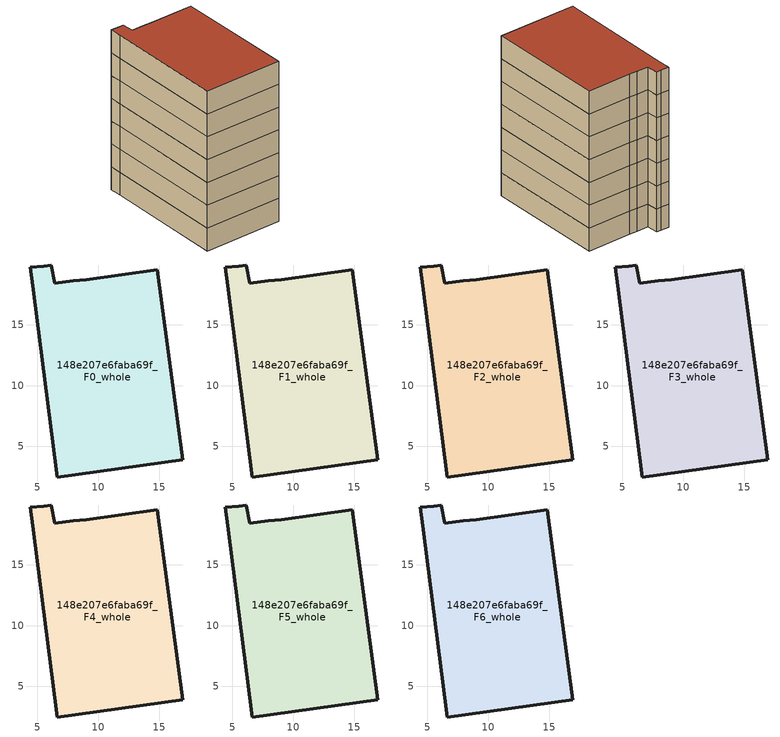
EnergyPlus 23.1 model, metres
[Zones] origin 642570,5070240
148e207e6faba69f_F0_whole
 floor ground (EU_floor_Construction): 14.84,19.5 16.94,3.89 6.63,2.49 4.63,18.2 4.43,19.7 5.53,19.8 6.13,19.9 6.43,18.4 7.93,18.6 9.04,18.7 z0
 wall outside (EU_wall_Construction): 4.43,19.7 4.63,18.2 6.63,2.49 16.94,3.89 14.84,19.5 9.04,18.7 7.93,18.6 6.43,18.4 6.13,19.9 5.53,19.8 4.43,19.7 z0:3
148e207e6faba69f_F1_whole
 floor to 148e207e6faba69f_F0_whole (EU_floor_Construction): 14.84,19.5 16.94,3.89 6.63,2.49 4.63,18.2 4.43,19.7 5.53,19.8 6.13,19.9 6.43,18.4 7.93,18.6 9.04,18.7 z3
 wall outside (EU_wall_Construction): 4.43,19.7 4.63,18.2 6.63,2.49 16.94,3.89 14.84,19.5 9.04,18.7 7.93,18.6 6.43,18.4 6.13,19.9 5.53,19.8 4.43,19.7 z3:6
148e207e6faba69f_F2_whole
 floor to 148e207e6faba69f_F1_whole (EU_floor_Construction): 14.84,19.5 16.94,3.89 6.63,2.49 4.63,18.2 4.43,19.7 5.53,19.8 6.13,19.9 6.43,18.4 7.93,18.6 9.04,18.7 z6
 wall outside (EU_wall_Construction): 4.43,19.7 4.63,18.2 6.63,2.49 16.94,3.89 14.84,19.5 9.04,18.7 7.93,18.6 6.43,18.4 6.13,19.9 5.53,19.8 4.43,19.7 z6:9
148e207e6faba69f_F3_whole
 floor to 148e207e6faba69f_F2_whole (EU_floor_Construction): 14.84,19.5 16.94,3.89 6.63,2.49 4.63,18.2 4.43,19.7 5.53,19.8 6.13,19.9 6.43,18.4 7.93,18.6 9.04,18.7 z9
 wall outside (EU_wall_Construction): 4.43,19.7 4.63,18.2 6.63,2.49 16.94,3.89 14.84,19.5 9.04,18.7 7.93,18.6 6.43,18.4 6.13,19.9 5.53,19.8 4.43,19.7 z9:12
148e207e6faba69f_F4_whole
 floor to 148e207e6faba69f_F3_whole (EU_floor_Construction): 14.84,19.5 16.94,3.89 6.63,2.49 4.63,18.2 4.43,19.7 5.53,19.8 6.13,19.9 6.43,18.4 7.93,18.6 9.04,18.7 z12
 wall outside (EU_wall_Construction): 4.43,19.7 4.63,18.2 6.63,2.49 16.94,3.89 14.84,19.5 9.04,18.7 7.93,18.6 6.43,18.4 6.13,19.9 5.53,19.8 4.43,19.7 z12:15
148e207e6faba69f_F5_whole
 floor to 148e207e6faba69f_F4_whole (EU_floor_Construction): 14.84,19.5 16.94,3.89 6.63,2.49 4.63,18.2 4.43,19.7 5.53,19.8 6.13,19.9 6.43,18.4 7.93,18.6 9.04,18.7 z15
 wall outside (EU_wall_Construction): 4.43,19.7 4.63,18.2 6.63,2.49 16.94,3.89 14.84,19.5 9.04,18.7 7.93,18.6 6.43,18.4 6.13,19.9 5.53,19.8 4.43,19.7 z15:18
148e207e6faba69f_F6_whole
 floor to 148e207e6faba69f_F5_whole (EU_floor_Construction): 14.84,19.5 16.94,3.89 6.63,2.49 4.63,18.2 4.43,19.7 5.53,19.8 6.13,19.9 6.43,18.4 7.93,18.6 9.04,18.7 z18
 wall outside (EU_wall_Construction): 4.43,19.7 4.63,18.2 6.63,2.49 16.94,3.89 14.84,19.5 9.04,18.7 7.93,18.6 6.43,18.4 6.13,19.9 5.53,19.8 4.43,19.7 z18:21
 roof outside (EU_roof_Construction): 16.94,3.89 14.84,19.5 9.04,18.7 7.93,18.6 6.43,18.4 6.13,19.9 5.53,19.8 4.43,19.7 4.63,18.2 6.63,2.49 z21
[Building]
EU S2 Campaign: North Axis=0; Terrain=City; Solar Distribution=FullExterior
[Site:Location]
Lyon-Bron: Latitude=45.75; Longitude=5; Time Zone=1; Elevation=198
[SizingPeriod:WeatherFileDays]
AnnualSizingPeriod: Begin Month=1; Begin Day of Month=1; End Month=12; End Day of Month=31; Day of Week for Start Day=Monday; Use Weather File Daylight Saving Period=No; Use Weather File Rain and Snow Indicators=No
[MATERIAL]
EU_InternalMass_Material: Roughness=MediumRough; Thickness=0.1; Conductivity=1; Density=1800; Specific Heat=900; Thermal Absorptance=0.9; Solar Absorptance=0.7; Visible Absorptance=0.7
[MATERIAL:NOMASS] Roughness=MediumRough; Thermal Absorptance=0.9; Solar Absorptance=0.7; Visible Absorptance=0.7
Name | Thermal Resistance
EU_wall_NoMass | 0.776494
EU_roof_NoMass | 0.486893
EU_floor_NoMass | 0.421597
[CONSTRUCTION]
EU_wall_Construction: EU_wall_NoMass
EU_roof_Construction: EU_roof_NoMass
EU_floor_Construction: EU_floor_NoMass
EU_InternalMass_Construction: EU_InternalMass_Material
[ZONE] Type=1; Multiplier=1; Ceiling Height=autocalculate; Floor Area=autocalculate; Part of Total Floor Area=Yes
Name | Volume
148e207e6faba69f_F0_whole | 497.347
148e207e6faba69f_F1_whole; 148e207e6faba69f_F2_whole; 148e207e6faba69f_F3_whole; 148e207e6faba69f_F4_whole; 148e207e6faba69f_F5_whole; 148e207e6faba69f_F6_whole | 497.348
[INTERNALMASS] Construction=EU_InternalMass_Construction; Surface Area=165.782
Name | Zone or ZoneList
148e207e6faba69f_F0_whole_EU_InternalMass | 148e207e6faba69f_F0_whole
148e207e6faba69f_F1_whole_EU_InternalMass | 148e207e6faba69f_F1_whole
148e207e6faba69f_F2_whole_EU_InternalMass | 148e207e6faba69f_F2_whole
148e207e6faba69f_F3_whole_EU_InternalMass | 148e207e6faba69f_F3_whole
148e207e6faba69f_F4_whole_EU_InternalMass | 148e207e6faba69f_F4_whole
148e207e6faba69f_F5_whole_EU_InternalMass | 148e207e6faba69f_F5_whole
148e207e6faba69f_F6_whole_EU_InternalMass | 148e207e6faba69f_F6_whole
[OTHEREQUIPMENT] Fuel Type=Electricity; Design Level Calculation Method=Watts/Area; Power per Zone Floor Area=1; Fraction Latent=0; Fraction Radiant=0; Fraction Lost=0; Carbon Dioxide Generation Rate=0; EndUse Subcategory=EU_Step8_InternalGains
Name | Zone or ZoneList or Space or SpaceList | Schedule
EU_Step8_InternalGain_148e207e6faba69f_F0_whole_f000 | 148e207e6faba69f_F0_whole | EU_Step8_GainSchedule_148e207e6faba69f_F0_whole_f000
EU_Step8_InternalGain_148e207e6faba69f_F1_whole_f000 | 148e207e6faba69f_F1_whole | EU_Step8_GainSchedule_148e207e6faba69f_F1_whole_f000
EU_Step8_InternalGain_148e207e6faba69f_F2_whole_f000 | 148e207e6faba69f_F2_whole | EU_Step8_GainSchedule_148e207e6faba69f_F2_whole_f000
EU_Step8_InternalGain_148e207e6faba69f_F3_whole_f000 | 148e207e6faba69f_F3_whole | EU_Step8_GainSchedule_148e207e6faba69f_F3_whole_f000
EU_Step8_InternalGain_148e207e6faba69f_F4_whole_f000 | 148e207e6faba69f_F4_whole | EU_Step8_GainSchedule_148e207e6faba69f_F4_whole_f000
EU_Step8_InternalGain_148e207e6faba69f_F5_whole_f000 | 148e207e6faba69f_F5_whole | EU_Step8_GainSchedule_148e207e6faba69f_F5_whole_f000
EU_Step8_InternalGain_148e207e6faba69f_F6_whole_f000 | 148e207e6faba69f_F6_whole | EU_Step8_GainSchedule_148e207e6faba69f_F6_whole_f000
[ZONEVENTILATION:DESIGNFLOWRATE] Schedule=EU_AlwaysOn; Design Flow Rate Calculation Method=AirChanges/Hour; Air Changes per Hour=0.693814; Ventilation Type=Natural; Fan Pressure Rise=0; Fan Total Efficiency=1; Constant Term Coefficient=1; Temperature Term Coefficient=0; Velocity Term Coefficient=0; Velocity Squared Term Coefficient=0; Minimum Indoor Temperature=-100; Maximum Indoor Temperature=100; Delta Temperature=-100; Minimum Outdoor Temperature=-100; Maximum Outdoor Temperature=100; Maximum Wind Speed=40
Name | Zone or ZoneList or Space or SpaceList
EU_ConstantAir_148e207e6faba69f_F0_whole | 148e207e6faba69f_F0_whole
EU_ConstantAir_148e207e6faba69f_F1_whole | 148e207e6faba69f_F1_whole
EU_ConstantAir_148e207e6faba69f_F2_whole | 148e207e6faba69f_F2_whole
EU_ConstantAir_148e207e6faba69f_F3_whole | 148e207e6faba69f_F3_whole
EU_ConstantAir_148e207e6faba69f_F4_whole | 148e207e6faba69f_F4_whole
EU_ConstantAir_148e207e6faba69f_F5_whole | 148e207e6faba69f_F5_whole
EU_ConstantAir_148e207e6faba69f_F6_whole | 148e207e6faba69f_F6_whole
[HVACTEMPLATE:THERMOSTAT] Constant Heating Setpoint=20; Constant Cooling Setpoint=50
EU_HeatOnly_148e207e6faba69f_F0_whole; EU_HeatOnly_148e207e6faba69f_F1_whole; EU_HeatOnly_148e207e6faba69f_F2_whole; EU_HeatOnly_148e207e6faba69f_F3_whole; EU_HeatOnly_148e207e6faba69f_F4_whole; EU_HeatOnly_148e207e6faba69f_F5_whole; EU_HeatOnly_148e207e6faba69f_F6_whole
[HVACTEMPLATE:ZONE:IDEALLOADSAIRSYSTEM] System Availability Schedule=EU_AlwaysOn; Maximum Heating Supply Air Temperature=50; Minimum Cooling Supply Air Temperature=13; Maximum Heating Supply Air Humidity Ratio=0.0156; Minimum Cooling Supply Air Humidity Ratio=0.0077; Heating Limit=NoLimit; Cooling Limit=NoLimit; Heating Availability Schedule=EU_AlwaysOn; Cooling Availability Schedule=EU_CoolingOff; Dehumidification Control Type=ConstantSensibleHeatRatio; Cooling Sensible Heat Ratio=0.7; Dehumidification Setpoint=60; Humidification Control Type=None; Humidification Setpoint=30; Outdoor Air Method=None; Outdoor Air Flow Rate per Person=0.00944; Outdoor Air Flow Rate per Zone Floor Area=0; Outdoor Air Flow Rate per Zone=0; Demand Controlled Ventilation Type=None; Outdoor Air Economizer Type=NoEconomizer; Heat Recovery Type=None; Sensible Heat Recovery Effectiveness=0.7; Latent Heat Recovery Effectiveness=0.65
Name | Template Thermostat
148e207e6faba69f_F0_whole | EU_HeatOnly_148e207e6faba69f_F0_whole
148e207e6faba69f_F1_whole | EU_HeatOnly_148e207e6faba69f_F1_whole
148e207e6faba69f_F2_whole | EU_HeatOnly_148e207e6faba69f_F2_whole
148e207e6faba69f_F3_whole | EU_HeatOnly_148e207e6faba69f_F3_whole
148e207e6faba69f_F4_whole | EU_HeatOnly_148e207e6faba69f_F4_whole
148e207e6faba69f_F5_whole | EU_HeatOnly_148e207e6faba69f_F5_whole
148e207e6faba69f_F6_whole | EU_HeatOnly_148e207e6faba69f_F6_whole
[SIZING:ZONE] Zone Cooling Design Supply Air Temperature Input Method=SupplyAirTemperature; Zone Cooling Design Supply Air Temperature=13; Zone Heating Design Supply Air Temperature Input Method=SupplyAirTemperature; Zone Heating Design Supply Air Temperature=50; Zone Cooling Design Supply Air Humidity Ratio=0.008; Zone Heating Design Supply Air Humidity Ratio=0.008; Cooling Design Air Flow Method=DesignDay; Cooling Design Air Flow Rate=0; Cooling Minimum Air Flow per Zone Floor Area=0.000762; Cooling Minimum Air Flow=0; Cooling Minimum Air Flow Fraction=0.2; Heating Design Air Flow Method=DesignDay; Heating Design Air Flow Rate=0; Heating Maximum Air Flow per Zone Floor Area=0.002032; Heating Maximum Air Flow=0.141576; Heating Maximum Air Flow Fraction=0.3; Account for Dedicated Outdoor Air System=No; Dedicated Outdoor Air System Control Strategy=NeutralSupplyAir; Dedicated Outdoor Air Low Setpoint Temperature for Design=autosize; Dedicated Outdoor Air High Setpoint Temperature for Design=autosize; Zone Load Sizing Method=Sensible Load Only No Latent Load; Zone Latent Cooling Design Supply Air Humidity Ratio Input Method=HumidityRatioDifference; Zone Cooling Design Supply Air Humidity Ratio Difference=0.005; Zone Latent Heating Design Supply Air Humidity Ratio Input Method=HumidityRatioDifference; Zone Humidification Design Supply Air Humidity Ratio Difference=0.005
148e207e6faba69f_F0_whole; 148e207e6faba69f_F1_whole; 148e207e6faba69f_F2_whole; 148e207e6faba69f_F3_whole; 148e207e6faba69f_F4_whole; 148e207e6faba69f_F5_whole; 148e207e6faba69f_F6_whole
[SCHEDULE:CONSTANT]
Name | Hourly Value
EU_AlwaysOn | 1
EU_CoolingOff | 0
[SCHEDULE:FILE] Column Number=1; Rows to Skip at Top=0; Number of Hours of Data=8760; Column Separator=Comma; Interpolate to Timestep=No; Minutes per Item=60; Adjust Schedule for Daylight Savings=Yes
Name | File
EU_Step8_GainSchedule_148e207e6faba69f_F0_whole_f000 | C:\Users\o_iseri\Desktop\OpenUBEM\openubem\outputs\eu_evidence\EU-11\FR-LYO-HAUTCOEURPENTES\idfs\148e207e6faba69f\148e207e6faba69f_F0_whole_f000_gain.csv
EU_Step8_GainSchedule_148e207e6faba69f_F1_whole_f000 | C:\Users\o_iseri\Desktop\OpenUBEM\openubem\outputs\eu_evidence\EU-11\FR-LYO-HAUTCOEURPENTES\idfs\148e207e6faba69f\148e207e6faba69f_F1_whole_f000_gain.csv
EU_Step8_GainSchedule_148e207e6faba69f_F2_whole_f000 | C:\Users\o_iseri\Desktop\OpenUBEM\openubem\outputs\eu_evidence\EU-11\FR-LYO-HAUTCOEURPENTES\idfs\148e207e6faba69f\148e207e6faba69f_F2_whole_f000_gain.csv
EU_Step8_GainSchedule_148e207e6faba69f_F3_whole_f000 | C:\Users\o_iseri\Desktop\OpenUBEM\openubem\outputs\eu_evidence\EU-11\FR-LYO-HAUTCOEURPENTES\idfs\148e207e6faba69f\148e207e6faba69f_F3_whole_f000_gain.csv
EU_Step8_GainSchedule_148e207e6faba69f_F4_whole_f000 | C:\Users\o_iseri\Desktop\OpenUBEM\openubem\outputs\eu_evidence\EU-11\FR-LYO-HAUTCOEURPENTES\idfs\148e207e6faba69f\148e207e6faba69f_F4_whole_f000_gain.csv
EU_Step8_GainSchedule_148e207e6faba69f_F5_whole_f000 | C:\Users\o_iseri\Desktop\OpenUBEM\openubem\outputs\eu_evidence\EU-11\FR-LYO-HAUTCOEURPENTES\idfs\148e207e6faba69f\148e207e6faba69f_F5_whole_f000_gain.csv
EU_Step8_GainSchedule_148e207e6faba69f_F6_whole_f000 | C:\Users\o_iseri\Desktop\OpenUBEM\openubem\outputs\eu_evidence\EU-11\FR-LYO-HAUTCOEURPENTES\idfs\148e207e6faba69f\148e207e6faba69f_F6_whole_f000_gain.csv
